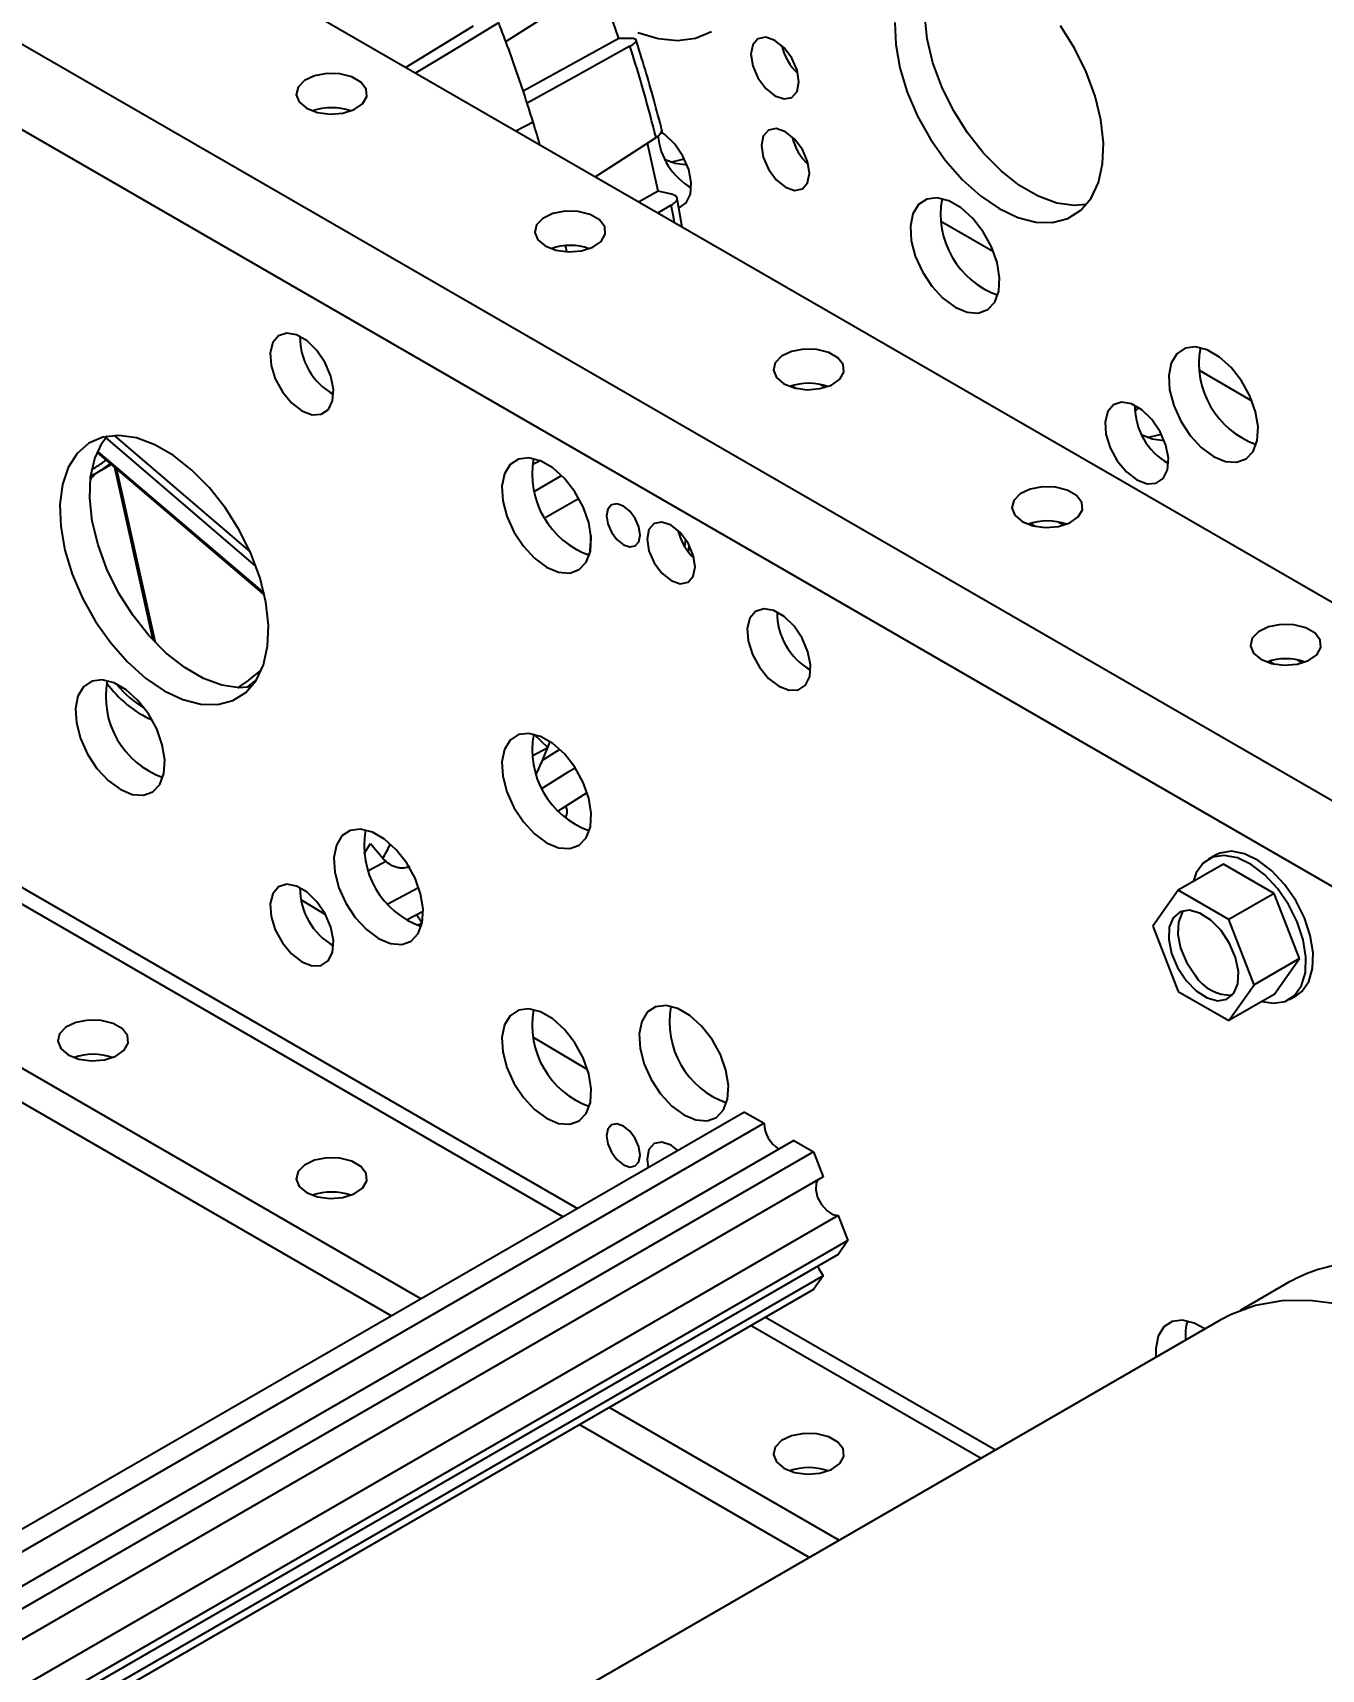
# Model space of a CAD drawing. Header units: inches. Extents: x 0 to 11, y 0 to 8.4.
# Drawn here: x 7.5358 to 7.8541, y 5.9193 to 6.3234 of the extents above; entities that cross this region are included whole.
import ezdxf

# ---------------------------------------------------------------- set-up
doc = ezdxf.new("R2010")
doc.units = ezdxf.units.IN
doc.header["$MEASUREMENT"] = 0
doc.header["$PDSIZE"] = -1
doc.layers.add('OBJ', color=50, linetype='Continuous')
doc.dimstyles.get("Standard").update_dxf_attribs({"dimtxt": 0.18, "dimasz": 0.18, "dimexe": 0.18, "dimexo": 0.0625, "dimgap": 0.09, "dimtad": 0, "dimtih": 1, "dimtoh": 1, "dimdec": 4, "dimzin": 0, "dimdsep": 46, "dimtxsty": 'Standard', "dimcen": 0.09, "dimadec": 0, "dimazin": 0, "dimtfac": 1, "dimtdec": 4, "dimtofl": 0, "dimtmove": 0, "dimatfit": 3, "dimfxl": 1, "dimtolj": 1, "dimtzin": 0, "dimarcsym": 0})

# ---------------------------------------------------------------- blocks, each defined once
blk = doc.blocks.new('*D8')
at = {"layer": 'Defpoints', "color": 0, "transparency": 16777216}
for p in [(5.711596441947764, 7.075144194756552), (5.711596441947764, 4.366810861423873), (9.602395316461589, 4.366810861423874)]:
    blk.add_point(p, dxfattribs=at)
at = {"layer": 'OBJ', "color": 0, "lineweight": -2, "transparency": 16777216}
for p, q in [((5.761596441947764, 7.075144194756552), (9.727395316461589, 7.075144194756553)), ((9.602395316461589, 6.945144194756553), (9.602395316461589, 5.843477528090212)), ((9.602395316461589, 4.496810861423874), (9.602395316461589, 5.598477528090213)), ((5.761596441947764, 4.366810861423873), (9.727395316461589, 4.366810861423874))]:
    blk.add_line(p, q, dxfattribs=at)
at = {"layer": 'OBJ', "color": 0, "transparency": 16777216}
for points in [[(9.580728649794922, 6.945144194756553), (9.624061983128255, 6.945144194756553), (9.602395316461589, 7.075144194756553)], [(9.580728649794922, 4.496810861423874), (9.624061983128255, 4.496810861423874), (9.602395316461589, 4.366810861423874)]]:
    blk.add_solid(points, dxfattribs=at)
at = {"layer": 'OBJ', "color": 0, "transparency": 16777216, "insert": (9.602395316461589, 5.720977528090209), "char_height": 0.125, "attachment_point": 5}
blk.add_mtext('\\A1;32.500000', dxfattribs=at)

msp = doc.modelspace()

# ---------------------------------------------------------------- linework, layer by layer
at = {"color": 7, "linetype": 'Continuous', "lineweight": 25}
for p, q in [((7.984467054131057, 6.108942266945792), (7.297929385267048, 6.505272027064855)), ((7.955367991753273, 6.076756311380333), (7.255502978395871, 6.480779783710176)), ((7.948853760001575, 6.059424640392986), (7.237234568650035, 6.470233655244557)), ((7.130875503990389, 6.34450950028439), (7.670371382203893, 6.033065159070912)), ((7.129107737037424, 6.341447638114893), (7.666835560962759, 6.031023972916274)), ((7.680568023927404, 6.321967739747439), (7.675741004828533, 6.33590607868064)), ((7.62788026739777, 6.314795437218991), (7.64472167201997, 6.325046297532947)), ((7.680568023927404, 6.321967739747439), (7.656957985885165, 6.308983969677635)), ((7.683629717837203, 6.321967451114513), (7.680568023927404, 6.321967739747439)), ((7.101412721440956, 6.316955394760223), (7.631774849728917, 6.010783855143994)), ((7.101412721440956, 6.30844976130308), (7.624407956861562, 6.006531038415419)), ((7.659434626457173, 6.301260643017329), (7.65515818559107, 6.299048230234723)), ((7.690288736879287, 6.284292536094781), (7.687643226754873, 6.296095118623196)), ((7.690288736879287, 6.284292536094781), (7.685429804847298, 6.281572796413168)), ((7.693569658958523, 6.283524903615747), (7.690288736879285, 6.284292536094781)), ((7.6935227493818, 6.280764542980394), (7.690147208017411, 6.27884949753011)), ((7.696210011067046, 6.27534951582876), (7.694913256939108, 6.282830278973289)), ((7.760095355834025, 6.27687605035341), (7.773165031978266, 6.269331086914403)), ((7.823914066719012, 6.240034292758367), (7.836983742863252, 6.23248932931936)), ((7.72336041122256, 6.236225069846253), (7.724590316104525, 6.235515060870861)), ((7.730377086053548, 6.236543636198099), (7.731622164063512, 6.235824867962358)), ((7.808083653273061, 6.229948040780934), (7.809022356977778, 6.230794313808481)), ((7.591001044871958, 6.191621115132633), (7.553860268785071, 6.223407635508472)), ((7.555935503266419, 6.223926130268946), (7.589589583338038, 6.19512365992142)), ((7.551684753422743, 6.219727431787407), (7.593074776157081, 6.184514749582013)), ((7.551805729947286, 6.220003449424312), (7.592971529912628, 6.184981525391692)), ((7.551593907358004, 6.214729440925594), (7.555147922799878, 6.216781130368749)), ((7.56554318282772, 6.17336341474548), (7.556046001995655, 6.216017086881286)), ((7.566144380277103, 6.172730839165671), (7.556613932834916, 6.215533918068214)), ((7.661023033209334, 6.217597189181959), (7.659338615325296, 6.216740650326845)), ((7.550580899730226, 6.21359822971704), (7.551504511138192, 6.214656344708325)), ((7.659704412040673, 6.210136142049439), (7.666460203986963, 6.214047039042136)), ((7.662557303888595, 6.203736899936903), (7.670637305367343, 6.208329664385682)), ((7.782285976321455, 6.202208065186965), (7.783515881203439, 6.201498056211562)), ((7.789302651152452, 6.202526631538804), (7.790547729162408, 6.201807863303069)), ((7.696885067632705, 6.196415707550222), (7.697144643582721, 6.198214901253856)), ((7.697762375462768, 6.195266320851726), (7.697993178513871, 6.196592023332538)), ((7.841211541420341, 6.168191060527682), (7.842441446302344, 6.167481051552267)), ((7.848228216251356, 6.16850962687951), (7.849473294261294, 6.167790858643786)), ((7.591108563214636, 6.163650846505353), (7.588597560994726, 6.161700056909091)), ((7.659614326315262, 6.150177549465611), (7.663020686225158, 6.146899350559536)), ((7.659371366621535, 6.144908966798778), (7.663020686225158, 6.146899350559536)), ((7.661719887342926, 6.143725357693492), (7.665894727041405, 6.146435041187543)), ((7.665756587182278, 6.131304647305779), (7.672724386630804, 6.135794223203557)), ((7.617709990745557, 6.120717289245704), (7.619275399388023, 6.123150917611216)), ((7.619275399388023, 6.123150917611216), (7.6222851027425, 6.119530933637832)), ((7.618778718273011, 6.116497448205191), (7.623056103039776, 6.118847776196882)), ((7.829971721448785, 6.118085509775508), (7.818775864079996, 6.111622278890246)), ((7.827983097850402, 6.120336837380552), (7.826215330897435, 6.119316327240774)), ((7.842457314999047, 6.110877730041126), (7.829971721448785, 6.118085509775508)), ((7.623550703821481, 6.108297689502637), (7.631103137866357, 6.112339392203891)), ((7.818775864079996, 6.111622278890246), (7.812533067304988, 6.102739898842421)), ((7.831261457630013, 6.104414499155723), (7.818775864079996, 6.111622278890246)), ((7.842457314999047, 6.110877730041126), (7.831261457630013, 6.104414499155723)), ((7.848700111773812, 6.094787570258639), (7.842457314999047, 6.110877730041126)), ((7.602079670283899, 6.109254143698011), (7.60809997941118, 6.105694895876331)), ((7.632241390387054, 6.106412592456417), (7.628131300075861, 6.104295948605053)), ((7.630675091378081, 6.105605968534379), (7.631997090020775, 6.103630989323365)), ((7.63098825862599, 6.10310004333517), (7.631997090020775, 6.103630989323365)), ((7.631357232142208, 6.102945593291619), (7.631720642142271, 6.10317724760872)), ((7.631713641428068, 6.103133753031735), (7.631394137097464, 6.102930145104429)), ((7.812533067304988, 6.102739898842421), (7.818775864079996, 6.086649739060073)), ((7.837504254405022, 6.088324339373377), (7.831261457630013, 6.104414499155723)), ((7.848700111773812, 6.094787570258639), (7.837504254405022, 6.088324339373377)), ((7.842457314998803, 6.085905190210812), (7.848700111773812, 6.094787570258639)), ((7.818775864079996, 6.086649739060073), (7.831261457630013, 6.07944195932555)), ((7.831261457630013, 6.07944195932555), (7.837504254405022, 6.088324339373377)), ((7.842457314998803, 6.085905190210812), (7.831261457630013, 6.07944195932555)), ((7.846213705550151, 6.084674372745545), (7.847981472503118, 6.085694882885323)), ((7.659401172875277, 6.075365280365524), (7.672845065757015, 6.067417159190586)), ((7.711625982260929, 6.056880932750847), (6.760835716096055, 5.508001395323239)), ((7.716448307160246, 6.054097063842786), (6.765658040995373, 5.50521752641518)), ((7.711625982260929, 6.056880932750847), (7.716448307160246, 6.054097063842786)), ((7.723814002797607, 6.049844938260376), (6.775337162936999, 5.502300913411038)), ((7.723814002797607, 6.049844938260376), (7.728636327696925, 6.047061069352317)), ((7.728636327696925, 6.047061069352317), (6.780159487836317, 5.499517044502979)), ((7.728636327696925, 6.047061069352317), (7.731047490146583, 6.040846548765726)), ((7.731047490146583, 6.040846548765726), (6.784434158664017, 5.494378304404401)), ((7.734730337965263, 6.031354391325356), (6.794496922852781, 5.488569194288614)), ((7.734730337965263, 6.031354391325356), (7.737141500414922, 6.025139870738766)), ((7.737141500414922, 6.025139870738766), (6.801085019984748, 5.484765966768304)), ((7.737141500414922, 6.025139870738766), (7.734730337965265, 6.021709219060235)), ((7.734730337965265, 6.021709219060235), (6.802850792217397, 5.483746608156054)), ((7.731047490146583, 6.016469187202275), (6.8055478607688, 5.482189623622677)), ((7.728636327696925, 6.013038535523743), (6.807313633001449, 5.481170265010426)), ((7.731047490146583, 6.016469187202275), (7.728636327696925, 6.013038535523743)), ((7.846130992876983, 6.014834190139701), (7.83403182308537, 6.007849488092566)), ((7.829150697520066, 6.005512786474693), (7.601462313978, 5.874071080471239)), ((7.716849299109282, 6.006234028758096), (7.773624680139958, 5.973458298940109)), ((7.713313477868148, 6.004192842603458), (7.770088858898824, 5.97141711278547)), ((7.678252766634303, 5.983952724831177), (7.735028147664973, 5.951176995013191)), ((7.670885873766948, 5.979699908102601), (7.727661254797617, 5.946924178284615))]:
    msp.add_line(p, q, dxfattribs=at)
at = {"color": 7, "linetype": 'Continuous', "lineweight": 25, "flags": 128}
for points in [[(7.796056875066344, 6.280926934179651), (7.793073339337379, 6.280697870537855), (7.788746257376877, 6.28132052843838), (7.784198740395031, 6.282992782799211), (7.77957694932935, 6.285660885989256), (7.775029432347504, 6.289239082976664), (7.770702350387001, 6.29361236756611), (7.766734779422388, 6.298640178792536), (7.763254240448992, 6.304160918666232), (7.760372600853217, 6.309997146065174), (7.758182478902693, 6.315961279838699), (7.756754266918947, 6.321861627820017), (7.756133868810274, 6.327508547970189), (7.756341224682352, 6.332720543629286), (7.757369669946838, 6.337330096968379), (7.759186149526726, 6.341189053150398), (7.76035311902068, 6.342774354968634)], [(7.652681953617591, 6.321169441520979), (7.666555659328984, 6.33003570176144), (7.677455842002221, 6.337002035339547)], [(7.630302374979816, 6.313397184274525), (7.639322747567199, 6.318852636738398), (7.650914380037499, 6.32586342165977)], [(7.748768173172914, 6.325927649002327), (7.748975529044992, 6.320476245349273), (7.750003974309477, 6.314679274382699), (7.751820453889366, 6.308723055519232), (7.754366584636352, 6.302799026533941), (7.757560531813266, 6.297097590592718), (7.761299639329852, 6.291801996537871), (7.765463729193981, 6.287082449119553), (7.769918964131194, 6.283090638475045), (7.774522149224831, 6.279954864682934)], [(7.774522149224831, 6.279954864682934), (7.779125334318467, 6.277775914093023), (7.783580569255681, 6.276623819970117), (7.787744659119809, 6.276535611567271), (7.791483766636396, 6.277514123975132), (7.79467771381331, 6.27952790699979), (7.797223844560297, 6.282512235997886), (7.799040324140184, 6.286371192179904), (7.80006876940467, 6.290980745518997), (7.800276125276747, 6.296192741178094), (7.799655727168075, 6.301839661328266), (7.798227515184328, 6.307740009309585), (7.796037393233804, 6.313704143083108), (7.793155753638029, 6.319540370482051), (7.789675214664634, 6.325061110355747)], [(7.683331585323186, 6.320035435412223), (7.66911880960915, 6.312150172346159), (7.657951042596978, 6.305954596383726)], [(7.685249587326387, 6.323456417315823), (7.690307031444348, 6.321938912888595), (7.695112269666334, 6.321463342408239), (7.699546981079647, 6.322041415998313), (7.703501968371329, 6.32365889956851)], [(7.719126968371328, 6.321477308366702), (7.716860709701966, 6.322265039601715), (7.714939468371329, 6.321891741802566), (7.713655735955908, 6.320414246175224), (7.71320494907889, 6.318057488035415), (7.713655735955908, 6.315180262445866), (7.714939468371329, 6.312220600920467), (7.716860709701966, 6.309629085097063), (7.719126968371328, 6.307800249767616), (7.721393227040691, 6.307012518532602), (7.723314468371329, 6.307385816331751), (7.724598200786748, 6.308863311959094), (7.725048987663765, 6.311220070098901), (7.724598200786748, 6.314097295688451), (7.723314468371329, 6.31705695721385), (7.721393227040691, 6.319648473037256), (7.719126968371328, 6.321477308366702)], [(7.603458536083358, 6.304741729306589), (7.606111411626111, 6.303692646276331), (7.609241615155589, 6.303267637144746), (7.612426395340082, 6.30352410175011), (7.615235629968194, 6.304427403126352), (7.617289916336896, 6.305855545417241), (7.618311811688899, 6.307615650092785), (7.618163303394397, 6.309470005263475), (7.616864448321476, 6.311168169988171), (7.614590664044939, 6.31248079771095), (7.611649037730804, 6.313230610784328), (7.608436852312912, 6.313316342797886), (7.605387931231281, 6.312726415168139), (7.602914048172641, 6.311540500890382), (7.601349314752319, 6.309918764259209), (7.60090505688922, 6.308080229793008), (7.601641274069469, 6.306273201759113), (7.603458536083358, 6.304741729306589)], [(7.721731135037996, 6.298923586114396), (7.719464876368633, 6.299711317349409), (7.717543635037996, 6.299338019550261), (7.716259902622576, 6.297860523922918), (7.715809115745557, 6.29550376578311), (7.716259902622576, 6.29262654019356), (7.717543635037996, 6.289666878668161), (7.719464876368633, 6.287075362844756), (7.721731135037996, 6.28524652751531), (7.723997393707357, 6.284458796280296), (7.725918635037995, 6.284832094079444), (7.727202367453414, 6.286309589706788), (7.727653154330433, 6.288666347846594), (7.727202367453414, 6.291543573436146), (7.725918635037995, 6.294503234961544), (7.723997393707357, 6.297094750784948), (7.721731135037996, 6.298923586114396)], [(7.674723456701678, 6.287753439638945), (7.678855195755417, 6.290420969469608), (7.689777561077477, 6.297473189694045)], [(7.695429430699154, 6.280150197928115), (7.695482018977389, 6.280166693205349), (7.69722932996882, 6.281349831366294), (7.698265659407134, 6.283479806479006), (7.698478704917383, 6.28632580269006), (7.697845379712788, 6.289579412149805), (7.696434314406321, 6.292888055788324), (7.694398419818872, 6.295893190728489), (7.691958316719149, 6.298269163970061), (7.69087447044742, 6.299015155328495)], [(7.697471031329776, 6.290653967711092), (7.694499759274362, 6.291073898328404), (7.692007802822122, 6.292032440353282)], [(7.693312692263252, 6.291441950119347), (7.696030750754927, 6.292106229379256), (7.696797127173689, 6.292189673970086)], [(7.694347985386163, 6.276424440373949), (7.694055666954013, 6.277999476056833), (7.6935227493818, 6.280764542980394)], [(7.763634698846754, 6.255619775556427), (7.766615560197181, 6.254372078869519), (7.76937534469778, 6.254163154022296), (7.771709371757317, 6.255008496014907), (7.773444537266247, 6.256845409698942), (7.774452151936628, 6.25953765958978), (7.774657485597888, 6.262885573829238), (7.774045309591711, 6.266640852933867), (7.772661026211955, 6.270524985031734), (7.770607301424222, 6.274249901813863), (7.768036450600852, 6.277539343242881), (7.765139141986555, 6.280149346496195), (7.76213025570695, 6.281886339572474), (7.759232947092653, 6.282621497641467), (7.756662096269284, 6.282300297392321), (7.754608371481551, 6.280946560778119), (7.753224088101795, 6.278660688250607), (7.752611912095618, 6.275612212517977), (7.752817245756878, 6.272027225079474), (7.753824860427259, 6.268171608053179), (7.755560025936189, 6.264331314915663), (7.757894052995725, 6.260791162640761), (7.760653837496325, 6.257813708127585), (7.763634698846754, 6.255619775556427)], [(7.662384101182197, 6.270724724647285), (7.665036976724951, 6.269675641617027), (7.66816718025443, 6.269250632485443), (7.671351960438922, 6.269507097090807), (7.674161195067034, 6.270410398467048), (7.676215481435736, 6.271838540757938), (7.677237376787739, 6.273598645433482), (7.677088868493236, 6.275453000604172), (7.675790013420316, 6.277151165328869), (7.673516229143778, 6.278463793051647), (7.670574602829644, 6.279213606125025), (7.667362417411751, 6.279299338138584), (7.66431349633012, 6.278709410508835), (7.66183961327148, 6.27752349623108), (7.660274879851159, 6.275901759599904), (7.65983062198806, 6.274063225133705), (7.66056683916831, 6.272256197099809), (7.662384101182197, 6.270724724647285)], [(7.667737245710097, 6.269268242117322), (7.667542824356403, 6.270190891607866), (7.667413462412091, 6.270797726841233)], [(7.60228002478134, 6.230033884771705), (7.604824727042796, 6.229055213062678), (7.607093671329099, 6.229163302893831), (7.60884098232053, 6.230346441054773), (7.609877311758845, 6.232476416167486), (7.610090357269092, 6.23532241237854), (7.609457032064499, 6.238576021838284), (7.608045966758032, 6.241884665476803), (7.606010072170582, 6.244889800416969), (7.603569969070859, 6.24726577365854), (7.600990080491821, 6.24875511163377), (7.598549977392098, 6.249196421463582), (7.596514082804648, 6.248541880380289), (7.595103017498182, 6.246862418066517), (7.594469692293588, 6.244340030323505), (7.594682737803837, 6.241248057002088), (7.595719067242151, 6.237921561388553), (7.597466378233582, 6.234721020898518), (7.599735322519885, 6.231993263755586), (7.60228002478134, 6.230033884771705)], [(7.721309666281102, 6.236707719988031), (7.723962541823854, 6.235658636957774), (7.727092745353334, 6.235233627826188), (7.730277525537825, 6.235490092431554), (7.733086760165939, 6.236393393807794), (7.735141046534641, 6.237821536098684), (7.736162941886642, 6.239581640774229), (7.736014433592141, 6.241435995944918), (7.734715578519221, 6.243134160669614), (7.732441794242683, 6.244446788392393), (7.729500167928549, 6.24519660146577), (7.726287982510656, 6.24528233347933), (7.723239061429025, 6.244692405849581), (7.720765178370385, 6.243506491571825), (7.719200444950064, 6.241884754940651), (7.718756187086964, 6.240046220474451), (7.719492404267214, 6.238239192440555), (7.721309666281102, 6.236707719988031)], [(7.827453409731739, 6.218778017961385), (7.830434271082167, 6.217530321274476), (7.833194055582767, 6.217321396427252), (7.835528082642303, 6.218166738419862), (7.837263248151233, 6.220003652103899), (7.838270862821614, 6.222695901994737), (7.838476196482874, 6.226043816234196), (7.837864020476697, 6.229799095338825), (7.836479737096941, 6.233683227436692), (7.834426012309208, 6.23740814421882), (7.831855161485839, 6.240697585647839), (7.828957852871542, 6.243307588901152), (7.825948966591937, 6.245044581977433), (7.82305165797764, 6.245779740046425), (7.82048080715427, 6.245458539797278), (7.818427082366537, 6.244104803183077), (7.817042798986781, 6.241818930655564), (7.816430622980604, 6.238770454922936), (7.816635956641864, 6.235185467484429), (7.817643571312245, 6.231329850458136), (7.819378736821175, 6.227489557320619), (7.821712763880711, 6.223949405045719), (7.824472548381311, 6.220971950532541), (7.827453409731739, 6.218778017961385)], [(7.808519502627387, 6.213003265764667), (7.811064204888843, 6.212024594055639), (7.813333149175145, 6.212132683886791), (7.815080460166577, 6.213315822047734), (7.816116789604892, 6.215445797160448), (7.81632983511514, 6.218291793371502), (7.815696509910546, 6.221545402831246), (7.814285444604079, 6.224854046469765), (7.812249550016629, 6.227859181409931), (7.809809446916907, 6.230235154651501), (7.807229558337867, 6.231724492626731), (7.804789455238144, 6.232165802456544), (7.802753560650695, 6.23151126137325), (7.801342495344228, 6.229831799059477), (7.800709170139634, 6.227309411316466), (7.800922215649882, 6.22421743799505), (7.801958545088198, 6.220890942381513), (7.803705856079629, 6.217690401891478), (7.805974800365932, 6.214962644748548), (7.808519502627387, 6.213003265764667)], [(7.568282671378795, 6.160895348375682), (7.572885856472431, 6.158716397785769), (7.577341091409644, 6.157564303662863), (7.581505181273772, 6.157476095260017), (7.585244288790359, 6.158454607667879), (7.588438235967272, 6.160468390692536), (7.590984366714258, 6.163452719690631), (7.592800846294145, 6.16731167587265), (7.593829291558632, 6.171921229211743), (7.594036647430709, 6.177133224870839), (7.593416249322035, 6.18278014502101), (7.59198803733829, 6.188680493002328), (7.589797915387766, 6.194644626775853), (7.586916275791992, 6.200480854174796), (7.583435736818597, 6.206001594048491), (7.579468165853983, 6.211029405274918), (7.575141083893481, 6.215402689864363), (7.570593566911636, 6.218980886851771), (7.565971775845955, 6.221648990041816), (7.56142425886411, 6.223321244402647), (7.557097176903609, 6.223943902303172), (7.553129605938995, 6.223496951006144), (7.5496490669656, 6.221994755894001), (7.546767427369826, 6.219485598753658), (7.544577305419301, 6.216050125960147), (7.543149093435556, 6.211798756435768), (7.542528695326882, 6.206868132695075), (7.54273605119896, 6.20141672904202), (7.543764496463447, 6.195619758075445), (7.545580976043333, 6.18966353921198), (7.548127106790319, 6.183739510226688), (7.551321053967233, 6.178038074285465), (7.555060161483819, 6.172742480230617), (7.559224251347948, 6.168022932812301), (7.56367948628516, 6.164031122167793), (7.568282671378795, 6.160895348375682)], [(7.589817397220291, 6.161867417872397), (7.586833861491344, 6.161638354230604), (7.582506779530841, 6.162261012131129), (7.577959262548997, 6.163933266491961), (7.573337471483315, 6.166601369682007), (7.568789954501471, 6.170179566669415), (7.564462872540968, 6.174552851258858), (7.560495301576355, 6.179580662485287), (7.55701476260296, 6.185101402358982), (7.554133123007186, 6.190937629757924), (7.551943001056662, 6.196901763531447), (7.550514789072916, 6.202802111512766), (7.549894390964242, 6.208449031662937), (7.550101746836321, 6.213661027322034), (7.551130192100807, 6.218270580661128), (7.552946671680694, 6.222129536843146), (7.55428738078981, 6.223915394142309)], [(7.815322161527305, 6.222619958392542), (7.812350889472119, 6.223039889009845), (7.809858933019004, 6.223998431035203)], [(7.811163822460909, 6.223407940800752), (7.813881880952684, 6.224072220060698), (7.81464825737141, 6.224155664651525)], [(7.662740352232317, 6.19142242447831), (7.665721213582744, 6.190174727791401), (7.668480998083344, 6.189965802944176), (7.67081502514288, 6.190811144936786), (7.67255019065181, 6.192648058620823), (7.673557805322191, 6.195340308511661), (7.673763138983452, 6.19868822275112), (7.673150962977274, 6.202443501855749), (7.671766679597519, 6.206327633953615), (7.669712954809786, 6.210052550735743), (7.667142103986417, 6.213341992164763), (7.66424479537212, 6.215951995418076), (7.661235909092514, 6.217688988494356), (7.658338600478218, 6.218424146563349), (7.655767749654848, 6.218102946314201), (7.653714024867116, 6.216749209700001), (7.652329741487359, 6.214463337172488), (7.651717565481183, 6.21141486143986), (7.651922899142443, 6.207829874001355), (7.652930513812825, 6.20397425697506), (7.654665679321755, 6.200133963837544), (7.656999706381291, 6.196593811562643), (7.65975949088189, 6.193616357049466), (7.662740352232317, 6.19142242447831)], [(7.550039422266651, 6.213123966718081), (7.550336197193098, 6.213533042873418), (7.55134754695701, 6.214609898328135)], [(7.780235231379986, 6.202690715328739), (7.782888106922738, 6.201641632298482), (7.786018310452216, 6.201216623166896), (7.789203090636708, 6.201473087772261), (7.792012325264822, 6.202376389148501), (7.794066611633522, 6.20380453143939), (7.795088506985524, 6.205564636114935), (7.794939998691023, 6.207418991285624), (7.793641143618103, 6.209117156010321), (7.791367359341566, 6.210429783733099), (7.788425733027432, 6.211179596806478), (7.78521354760954, 6.211265328820036), (7.782164626527909, 6.210675401190287), (7.779690743469269, 6.209489486912532), (7.778126010048947, 6.207867750281357), (7.777681752185847, 6.206029215815157), (7.778417969366098, 6.204222187781261), (7.780235231379986, 6.202690715328739)], [(7.681714384194155, 6.19694861380124), (7.683299919643802, 6.196397495866296), (7.684644071694154, 6.196658665035476), (7.685542205380315, 6.197692360670279), (7.68585758799017, 6.199341211980777), (7.685542205380315, 6.201354196301825), (7.684644071694154, 6.203424855018288), (7.683299919643802, 6.205237949111155), (7.681714384194155, 6.206517451440527), (7.680128848744507, 6.207068569375471), (7.678784696694155, 6.20680740020629), (7.677886563007995, 6.205773704571488), (7.677571180398141, 6.204124853260988), (7.677886563007995, 6.202111868939942), (7.678784696694155, 6.200041210223478), (7.680128848744507, 6.198228116130611), (7.681714384194155, 6.19694861380124)], [(7.693499497213925, 6.188091102389482), (7.695765755883287, 6.187303371154468), (7.697686997213925, 6.187676668953616), (7.698970729629344, 6.18915416458096), (7.699421516506361, 6.191510922720767), (7.698970729629344, 6.194388148310317), (7.697686997213926, 6.197347809835716), (7.695765755883287, 6.199939325659121), (7.693499497213925, 6.201768160988568), (7.691233238544563, 6.202555892223582), (7.689311997213926, 6.202182594424432), (7.688028264798507, 6.200705098797088), (7.687577477921489, 6.198348340657281), (7.688028264798507, 6.195471115067733), (7.689311997213926, 6.192511453542333), (7.691233238544563, 6.189919937718927), (7.693499497213925, 6.188091102389482)], [(7.720131154979132, 6.161999875453159), (7.722675857240588, 6.161021203744131), (7.724944801526891, 6.161129293575283), (7.726692112518321, 6.162312431736225), (7.727728441956637, 6.16444240684894), (7.727941487466884, 6.167288403059993), (7.727308162262291, 6.170542012519737), (7.725897096955824, 6.173850656158256), (7.723861202368374, 6.176855791098421), (7.721421099268651, 6.179231764339993), (7.718841210689612, 6.180721102315222), (7.71640110758989, 6.181162412145035), (7.71436521300244, 6.180507871061741), (7.712954147695974, 6.178828408747969), (7.712320822491379, 6.176306021004958), (7.712533868001628, 6.173214047683542), (7.713570197439942, 6.169887552070005), (7.715317508431374, 6.166687011579972), (7.717586452717677, 6.16395925443704), (7.720131154979132, 6.161999875453159)], [(7.839160796478859, 6.16867371066945), (7.841813672021611, 6.167624627639193), (7.844943875551091, 6.167199618507609), (7.848128655735581, 6.167456083112973), (7.850937890363695, 6.168359384489214), (7.852992176732396, 6.169787526780103), (7.854014072084399, 6.171547631455647), (7.853865563789897, 6.173401986626336), (7.852566708716976, 6.175100151351034), (7.850292924440439, 6.176412779073812), (7.847351298126305, 6.177162592147189), (7.844139112708413, 6.177248324160748), (7.841090191626782, 6.176658396531), (7.838616308568142, 6.175472482253244), (7.837051575147821, 6.17385074562207), (7.836607317284721, 6.172012211155869), (7.837343534464971, 6.170205183121975), (7.839160796478859, 6.16867371066945)], [(7.557395221000748, 6.136560259249193), (7.560376082351175, 6.135312562562285), (7.563135866851774, 6.13510363771506), (7.565469893911311, 6.135948979707671), (7.567205059420241, 6.137785893391707), (7.568212674090622, 6.140478143282545), (7.568418007751882, 6.143826057522003), (7.567805831745705, 6.147581336626632), (7.56642154836595, 6.151465468724499), (7.564367823578217, 6.155190385506628), (7.561796972754848, 6.158479826935646), (7.558899664140552, 6.16108983018896), (7.555890777860945, 6.16282682326524), (7.552993469246648, 6.163561981334231), (7.55042261842328, 6.163240781085086), (7.548368893635547, 6.161887044470885), (7.546984610255791, 6.159601171943372), (7.546372434249614, 6.156552696210744), (7.546577767910874, 6.152967708772239), (7.547585382581254, 6.149112091745945), (7.549320548090185, 6.145271798608428), (7.551654575149722, 6.141731646333525), (7.554414359650321, 6.138754191820349), (7.557395221000748, 6.136560259249193)], [(7.662740352232321, 6.123377356821158), (7.665721213582748, 6.12212966013425), (7.668480998083347, 6.121920735287026), (7.670815025142883, 6.122766077279637), (7.672550190651814, 6.124602990963672), (7.673557805322194, 6.12729524085451), (7.673763138983455, 6.13064315509397), (7.673150962977277, 6.134398434198597), (7.671766679597521, 6.138282566296464), (7.669712954809789, 6.142007483078593), (7.66714210398642, 6.145296924507613), (7.664244795372124, 6.147906927760926), (7.661235909092518, 6.149643920837205), (7.658338600478221, 6.150379078906198), (7.655767749654853, 6.150057878657051), (7.65371402486712, 6.148704142042851), (7.652329741487364, 6.146418269515339), (7.651717565481187, 6.14336979378271), (7.651922899142447, 6.139784806344204), (7.652930513812827, 6.13592918931791), (7.654665679321758, 6.132088896180394), (7.656999706381295, 6.128548743905492), (7.659759490881894, 6.125571289392316), (7.662740352232321, 6.123377356821158)], [(7.663020686225158, 6.146899350559536), (7.663527371615446, 6.148204515554222), (7.663589162129369, 6.148366542755888)], [(7.669759413361835, 6.141809076307029), (7.667937609204961, 6.140683491825379), (7.661763073949869, 6.136869169121531)], [(7.621213931885729, 6.09971850165415), (7.624194793236157, 6.098470804967241), (7.626954577736755, 6.098261880120017), (7.629288604796292, 6.099107222112627), (7.631023770305222, 6.100944135796663), (7.632031384975604, 6.1036363856875), (7.632236718636863, 6.106984299926959), (7.631624542630686, 6.110739579031589), (7.630240259250931, 6.114623711129455), (7.628186534463198, 6.118348627911582), (7.625615683639828, 6.121638069340603), (7.622718375025533, 6.124248072593915), (7.619709488745926, 6.125985065670195), (7.616812180131631, 6.126720223739188), (7.61424132930826, 6.126399023490042), (7.612187604520528, 6.12504528687584), (7.610803321140772, 6.122759414348328), (7.610191145134594, 6.119710938615699), (7.610396478795855, 6.116125951177194), (7.611404093466236, 6.112270334150901), (7.613139258975166, 6.108430041013384), (7.615473286034702, 6.104889888738484), (7.618233070535302, 6.101912434225306), (7.621213931885729, 6.09971850165415)], [(7.839519036567504, 6.084208958177739), (7.842277146568039, 6.083741386119578), (7.845158646500063, 6.084182083355522), (7.847520346207254, 6.085658022899854), (7.849224992287059, 6.088083428511083), (7.850173516905456, 6.09131734443107), (7.850310795259371, 6.095171827221357), (7.849628849229859, 6.099422868352645), (7.848167311041385, 6.10382341276629), (7.846011119980986, 6.108117716816297), (7.843285586035658, 6.112056211160443), (7.840149107331389, 6.115410004823287), (7.836783964609837, 6.117984187507691), (7.833385727734182, 6.119629157072811), (7.830151889879548, 6.120249313866743), (7.827270389947524, 6.119808616630799), (7.824908690240333, 6.118332677086466), (7.823204044160528, 6.115907271475239), (7.822464413369712, 6.11375163307062)], [(7.847981472503118, 6.085694882885323), (7.84928811316022, 6.086678533039632), (7.850992759240025, 6.089103938650861), (7.851941283858422, 6.092337854570849), (7.852078562212338, 6.096192337361136), (7.851396616182826, 6.100443378492423), (7.849935077994352, 6.104843922906068), (7.847778886933953, 6.109138226956075), (7.845053352988625, 6.113076721300221), (7.841916874284356, 6.116430514963065), (7.838551731562804, 6.119004697647469), (7.835153494687149, 6.120649667212589), (7.831919656832515, 6.12126982400652), (7.829038156900491, 6.120829126770578), (7.827983097850402, 6.120336837380552)], [(7.602280024781383, 6.093943749457445), (7.604824727042837, 6.092965077748416), (7.607093671329141, 6.093073167579569), (7.608840982320572, 6.094256305740512), (7.609877311758887, 6.096386280853224), (7.610090357269135, 6.099232277064279), (7.60945703206454, 6.102485886524023), (7.608045966758074, 6.105794530162542), (7.606010072170625, 6.108799665102707), (7.603569969070902, 6.111175638344279), (7.600990080491863, 6.112664976319508), (7.598549977392141, 6.11310628614932), (7.596514082804691, 6.112451745066028), (7.595103017498224, 6.110772282752255), (7.594469692293631, 6.108249895009244), (7.594682737803878, 6.105157921687828), (7.595719067242194, 6.101831426074291), (7.597466378233624, 6.098630885584257), (7.599735322519927, 6.095903128441326), (7.602280024781383, 6.093943749457445)], [(7.820693524376749, 6.089378225693911), (7.82322016797858, 6.086799634978086), (7.825922860593995, 6.085075840651683), (7.828537043839026, 6.084375579713749), (7.830806823243567, 6.084767398583897), (7.832510016985016, 6.08621294330115), (7.833479904593111, 6.088570713876885), (7.83362154671117, 6.091609915299594), (7.832921078421797, 6.095033049358659), (7.831447066441605, 6.098505035842004), (7.829343797333261, 6.101686012521886), (7.826817153731429, 6.10426460323771), (7.824114461116014, 6.105988397564113), (7.821500277870983, 6.106688658502047), (7.819230498466442, 6.1062968396319), (7.817527304724994, 6.104851294914646), (7.816557417116898, 6.102493524338911), (7.816415774998839, 6.099454322916203), (7.817116243288213, 6.096031188857137), (7.818590255268404, 6.092559202373793), (7.820693524376749, 6.089378225693911)], [(7.820125388244417, 6.106594146916472), (7.819766476198751, 6.106143941091697), (7.818796588590656, 6.103786170515964), (7.818654946472598, 6.100746969093255), (7.81935541476197, 6.09732383503419), (7.820829426742162, 6.093851848550844), (7.822932695850506, 6.090670871870962)], [(7.66274035223232, 6.055332289164025), (7.665721213582747, 6.054084592477118), (7.668480998083347, 6.053875667629892), (7.670815025142883, 6.054721009622503), (7.672550190651814, 6.056557923306539), (7.673557805322194, 6.059250173197377), (7.673763138983455, 6.062598087436837), (7.673150962977277, 6.066353366541466), (7.671766679597521, 6.070237498639331), (7.669712954809789, 6.07396241542146), (7.66714210398642, 6.07725185685048), (7.664244795372124, 6.079861860103793), (7.661235909092516, 6.081598853180072), (7.658338600478221, 6.082334011249065), (7.655767749654852, 6.082012810999918), (7.65371402486712, 6.080659074385718), (7.652329741487364, 6.078373201858206), (7.651717565481187, 6.075324726125577), (7.651922899142446, 6.071739738687071), (7.652930513812827, 6.067884121660777), (7.654665679321758, 6.064043828523261), (7.656999706381295, 6.060503676248359), (7.659759490881894, 6.057526221735182), (7.66274035223232, 6.055332289164025)], [(7.696642416147705, 6.056174564548463), (7.699623277498132, 6.054926867861555), (7.702383061998731, 6.054717943014331), (7.704717089058267, 6.055563285006942), (7.706452254567197, 6.057400198690977), (7.707459869237579, 6.060092448581815), (7.707665202898839, 6.063440362821273), (7.707053026892661, 6.067195641925903), (7.705668743512905, 6.071079774023769), (7.703615018725173, 6.074804690805898), (7.701044167901804, 6.078094132234917), (7.698146859287507, 6.080704135488231), (7.695137973007902, 6.082441128564509), (7.692240664393605, 6.083176286633503), (7.689669813570236, 6.082855086384356), (7.687616088782503, 6.081501349770156), (7.686231805402747, 6.079215477242644), (7.68561962939657, 6.076167001510014), (7.685824963057831, 6.072582014071509), (7.686832577728212, 6.068726397045215), (7.688567743237142, 6.064886103907698), (7.690901770296678, 6.061345951632797), (7.693661554797278, 6.05836849711962), (7.696642416147705, 6.056174564548463)], [(7.544532970984482, 6.071012451073599), (7.547185846527235, 6.069963368043342), (7.550316050056713, 6.069538358911756), (7.553500830241205, 6.069794823517121), (7.556310064869318, 6.070698124893362), (7.558364351238019, 6.072126267184252), (7.559386246590022, 6.073886371859794), (7.55923773829552, 6.075740727030484), (7.557938883222599, 6.077438891755182), (7.555665098946062, 6.078751519477961), (7.552723472631929, 6.079501332551338), (7.549511287214036, 6.079587064564897), (7.546462366132405, 6.078997136935149), (7.543988483073766, 6.077811222657393), (7.542423749653444, 6.076189486026219), (7.541979491790344, 6.074350951560017), (7.542715708970594, 6.072543923526124), (7.544532970984482, 6.071012451073599)], [(7.681714384194163, 6.043847211572667), (7.68329991964381, 6.043296093637723), (7.684644071694163, 6.043557262806903), (7.685542205380324, 6.044590958441705), (7.685857587990177, 6.046239809752205), (7.685542205380324, 6.048252794073251), (7.684644071694163, 6.050323452789716), (7.68329991964381, 6.052136546882583), (7.681714384194163, 6.053416049211952), (7.680128848744516, 6.053967167146897), (7.678784696694164, 6.053705997977717), (7.677886563008003, 6.052672302342915), (7.677571180398148, 6.051023451032415), (7.677886563008003, 6.049010466711368), (7.678784696694164, 6.046939807994904), (7.680128848744516, 6.045126713902037), (7.681714384194163, 6.043847211572667)], [(7.695189019575038, 6.04740720735067), (7.693499497213933, 6.048666758759993), (7.691233238544571, 6.049454489995008), (7.689311997213934, 6.049081192195859), (7.688028264798514, 6.047603696568515), (7.687577477921497, 6.045246938428709), (7.687826335908162, 6.04314168935941)], [(7.603458536083354, 6.036995446414311), (7.606111411626109, 6.035946363384054), (7.609241615155588, 6.035521354252469), (7.612426395340079, 6.035777818857833), (7.615235629968193, 6.036681120234074), (7.617289916336895, 6.038109262524963), (7.618311811688896, 6.039869367200508), (7.618163303394395, 6.041723722371197), (7.616864448321475, 6.043421887095895), (7.614590664044937, 6.044734514818674), (7.611649037730803, 6.045484327892051), (7.60843685231291, 6.04557005990561), (7.605387931231279, 6.044980132275861), (7.602914048172638, 6.043794217998106), (7.601349314752317, 6.04217248136693), (7.600905056889218, 6.04033394690073), (7.601641274069467, 6.038526918866835), (7.603458536083354, 6.036995446414311)], [(7.729699773611973, 6.04006852857092), (7.729331556233568, 6.039254798968563), (7.729237573510871, 6.03765324010105), (7.729699474286675, 6.03581528606848), (7.730646938355002, 6.034020748711218), (7.731935722900235, 6.032542830074387), (7.733369622158222, 6.031606529873077), (7.734730337965263, 6.031354391325356)], [(7.729699175045627, 6.018804790529227), (7.729967114437189, 6.018186971359329), (7.731047490146583, 6.016469187202275)], [(7.881453920450889, 6.000425286934744), (7.873694158685307, 6.004411991447644), (7.866021523679144, 6.007414452181511), (7.858520078427127, 6.00939977354824), (7.851272010333219, 6.010346203951483), (7.844356730748212, 6.010243374101686), (7.837850004922352, 6.009092410624205), (7.83182312190541, 6.006905923715752), (7.829150697520066, 6.005512786474693)], [(7.825334838597468, 6.003309938007626), (7.822731325194137, 6.004757364429551), (7.81983401657984, 6.005492522498543), (7.817263165756471, 6.005171322249397), (7.815209440968738, 6.003817585635197), (7.813825157588983, 6.001531713107685), (7.813212981582805, 5.998483237375055), (7.813241848127052, 5.996328803206687)], [(7.721309666281099, 5.968961437095748), (7.723962541823854, 5.967912354065491), (7.727092745353332, 5.967487344933907), (7.730277525537824, 5.967743809539272), (7.733086760165937, 5.968647110915512), (7.735141046534637, 5.970075253206401), (7.73616294188664, 5.971835357881945), (7.736014433592138, 5.973689713052635), (7.734715578519217, 5.975387877777332), (7.73244179424268, 5.976700505500111), (7.729500167928546, 5.977450318573487), (7.726287982510654, 5.977536050587047), (7.723239061429022, 5.976946122957298), (7.720765178370383, 5.975760208679543), (7.719200444950062, 5.974138472048367), (7.718756187086963, 5.972299937582168), (7.719492404267212, 5.970492909548272), (7.721309666281099, 5.968961437095748)]]:
    msp.add_lwpolyline(points, dxfattribs=at)
at = {"color": 7, "linetype": 'Continuous', "lineweight": 25}
for centre, radius, start, end in [((7.27676573865921, 6.182293547788653), 0.4007486924851883, 20.27589881269876, 20.9930147738278), ((7.286558628876874, 6.185856609709199), 0.3903278767550681, 17.91976598181785, 20.28343831928245), ((7.336464155236919, 6.208734377738593), 0.3642868917404527, 14.09887399553314, 17.79013269709396), ((7.734149587388402, 6.323311152429059), 0.01368724084612656, 193.0620283768614, 226.9325950904457), ((7.60964572041874, 6.290733395632429), 0.01413889598483266, 70.49262569244947, 109.5073743075472), ((7.297430410232209, 6.189426020493407), 0.3788852535527336, 17.16758316860296, 17.91202796959888), ((7.303575792972993, 6.191321010373199), 0.3724543357173444, 16.25855187576821, 17.16809971402306), ((7.706999794797556, 6.299576730133502), 0.01684293339678417, 185.4328717249207, 239.6603469069669), ((7.736753754055059, 6.300757430176745), 0.01368724084611258, 193.0620283765619, 226.9325950907371), ((7.781310416196345, 6.278582200170359), 0.02123556034542971, 169.5367515877657, 250.4578718795324), ((7.66857128551758, 6.25671639097307), 0.01413889598488699, 70.49262569315708, 109.5073743068463), ((7.618086188631774, 6.248208582936178), 0.01626503595334236, 179.386382171445, 240.6082412971667), ((7.845129127081335, 6.241740442575318), 0.02123556034543381, 169.5367515877871, 250.4578718795084), ((7.727496850616483, 6.222699386313857), 0.01413889598484747, 70.49262569282966, 109.5073743071556), ((7.824325666468664, 6.231177963923848), 0.01626503594343811, 179.3863820834995, 240.6082413838025), ((7.532760486789314, 6.247353745329629), 0.03767012893058166, 297.4698671102012, 306.1334726045407), ((7.531394309445587, 6.247664846446557), 0.03737270623748945, 300.5583863302911, 307.0445536278182), ((7.680360816894361, 6.214362587147093), 0.0211852933536748, 169.4504076798517, 250.8246411851034), ((7.786422415715371, 6.188682381654583), 0.01413889598483194, 70.49262569272717, 109.5073743073082), ((7.463400558686207, 6.210731549069349), 0.2106395220383861, 355.6663794345677, 356.8649158060863), ((7.708522116231499, 6.20360200505119), 0.0136872408466792, 193.0620283853432, 226.9325950819476), ((7.735937318820455, 6.180174573612362), 0.01626503594348559, 179.3863820838611, 240.6082413834227), ((7.845347980814246, 6.154665376995233), 0.01413889598489236, 70.49262569335215, 109.5073743066706), ((7.575046784992487, 6.159508740426433), 0.02121434853393159, 169.4878725943907, 250.5067508729157), ((7.576586714660176, 6.178938195849846), 0.02766762344837362, 215.4598475373048, 245.9102305029916), ((7.576951762441512, 6.178976857975499), 0.02619953127503968, 218.9128416537787, 238.878193028659), ((7.55339006615656, 6.211454900221637), 0.05980894837845106, 303.6172107525703, 310.6269728484992), ((7.680377635265558, 6.146312639820873), 0.02119714330488431, 169.3183264701736, 250.5312351710934), ((7.543769831310527, 6.193918430580769), 0.1281856477298199, 336.9480576079762, 338.4813193644458), ((7.547985930287938, 6.192120954524065), 0.1236023736826004, 335.2462045711881, 336.949480372702), ((7.638865495877458, 6.122666982831379), 0.0212143485339201, 169.4878725943389, 250.5067508729531), ((7.526429825366209, 6.17375750587591), 0.110130628517126, 330.5025965414832, 332.5825905766692), ((7.618086188622634, 6.112118447616602), 0.01626503594344553, 179.3863820835592, 240.6082413837112), ((7.579757974374019, 6.170446717230803), 0.08481312810736262, 307.1853171744518, 308.0196689140712), ((7.831669258288656, 6.095968767122671), 0.01021739777701705, 211.232832566276, 272.7030388425356), ((7.680391916224074, 6.078280770341262), 0.02121434853394587, 169.4878725944471, 250.5067508728208), ((7.714293980140078, 6.079123045726071), 0.02121434853460526, 169.4878725984054, 250.5067508690041), ((7.550720155319863, 6.057045242382947), 0.01410013832373776, 70.43682261742154, 109.5631773825248), ((7.724444391096043, 6.054460979261316), 0.008004360857691628, 182.6058304799793, 237.3887929873314), ((7.609645720418738, 6.023028237723693), 0.01410013832370518, 70.43682261712557, 109.5631773828676), ((7.864450282117383, 5.982638052226467), 0.03704305137001287, 95.15212995759042, 119.6394551202004), ((7.833353331470118, 6.001828017572056), 0.01280665196963887, 164.2246941312758, 185.5882157402012), ((7.727496850616482, 5.954994228405102), 0.01410013832373209, 70.4368226170181, 109.5631773829773)]:
    msp.add_arc(centre, radius, start, end, dxfattribs=at)
for points, knots in [([(7.683331585323186, 6.320035435412223), (7.683744353165112, 6.320290733400143), (7.684569665511058, 6.320801191240909), (7.684985443145671, 6.321436921560062), (7.684737518438622, 6.321880796253104), (7.683999426422419, 6.321938531608446), (7.683629717837203, 6.321967451114513)], [0, 0, 0, 0, 0.2499123639394828, 0.49968950682131, 0.7493956301626814, 1, 1, 1, 1]), ([(7.691248241617449, 6.299181605448553), (7.690592049897937, 6.301741707104636), (7.688661265471437, 6.309274573279015), (7.686316327135106, 6.316857417127277), (7.684768333863147, 6.32186317402824)], [0, 0, 0, 0, 0.3398575783530543, 1, 1, 1, 1]), ([(7.691103478285374, 6.299456733247095), (7.691141498361051, 6.299394593866901), (7.691325160314492, 6.299094419820713), (7.690942686541041, 6.298371868491956), (7.690166400590311, 6.297773107459901), (7.689777561077477, 6.297473189694045)], [0, 0, 0, 0, 0.1152726098814701, 0.5568424663099418, 1, 1, 1, 1]), ([(7.6935227493818, 6.280764542980394), (7.693929050263304, 6.281035738248725), (7.694741432187512, 6.281577982048705), (7.695097287423672, 6.282406674986923), (7.694768992445845, 6.283120148850696), (7.693969915003007, 6.28338982397113), (7.693569658958523, 6.283524903615747)], [0, 0, 0, 0, 0.2499123639394856, 0.4996895068213658, 0.7493956301626745, 1, 1, 1, 1]), ([(7.667543714322732, 6.129714900675511), (7.667629329368618, 6.129955264710127), (7.66789345438398, 6.13069679505305), (7.667808550196707, 6.131703265622586), (7.66747162448165, 6.132326652298101), (7.667438332587544, 6.132388249624339)], [0, 0, 0, 0, 0.3017826367466987, 0.9310085948285398, 1, 1, 1, 1]), ([(7.6222851027425, 6.119530933637832), (7.622752012675029, 6.119061272978308), (7.623685518814326, 6.118122267233285), (7.625280584639637, 6.117421464001536), (7.626562433317053, 6.117176623778444), (7.627791152529598, 6.117151752393389), (7.628548818468543, 6.117433345670705), (7.629036891243072, 6.117614742253398)], [0, 0, 0, 0, 0.2498545218999166, 0.4995411617432282, 0.6366718504501553, 0.7659514980152085, 1, 1, 1, 1])]:
    msp.add_open_spline(points, degree=3, knots=knots, dxfattribs=at)

# ---------------------------------------------------------------- dimensions: what is measured, and where the dimension line sits
at = {"layer": 'OBJ'}
dim = msp.add_linear_dim(base=(9.602395316461589, 4.366810861423874), p1=(5.711596441947762, 7.075144194756549), p2=(5.711596441947762, 4.366810861423871), angle=90, dimstyle='Standard', override={"dimtxt": 0.125, "dimasz": 0.13, "dimexe": 0.125, "dimexo": 0.05, "dimgap": 0.06, "dimdec": 6, "dimlfac": 12, "dimzin": 1, "dimadec": 2, "dimtdec": 2, "dimtzin": 1}, dxfattribs=at)
dim.commit()
dim.dimension.update_dxf_attribs({"geometry": '*D8', "text_midpoint": (9.602395316461589, 5.720977528090209)})

doc.saveas('drawing.dxf')
